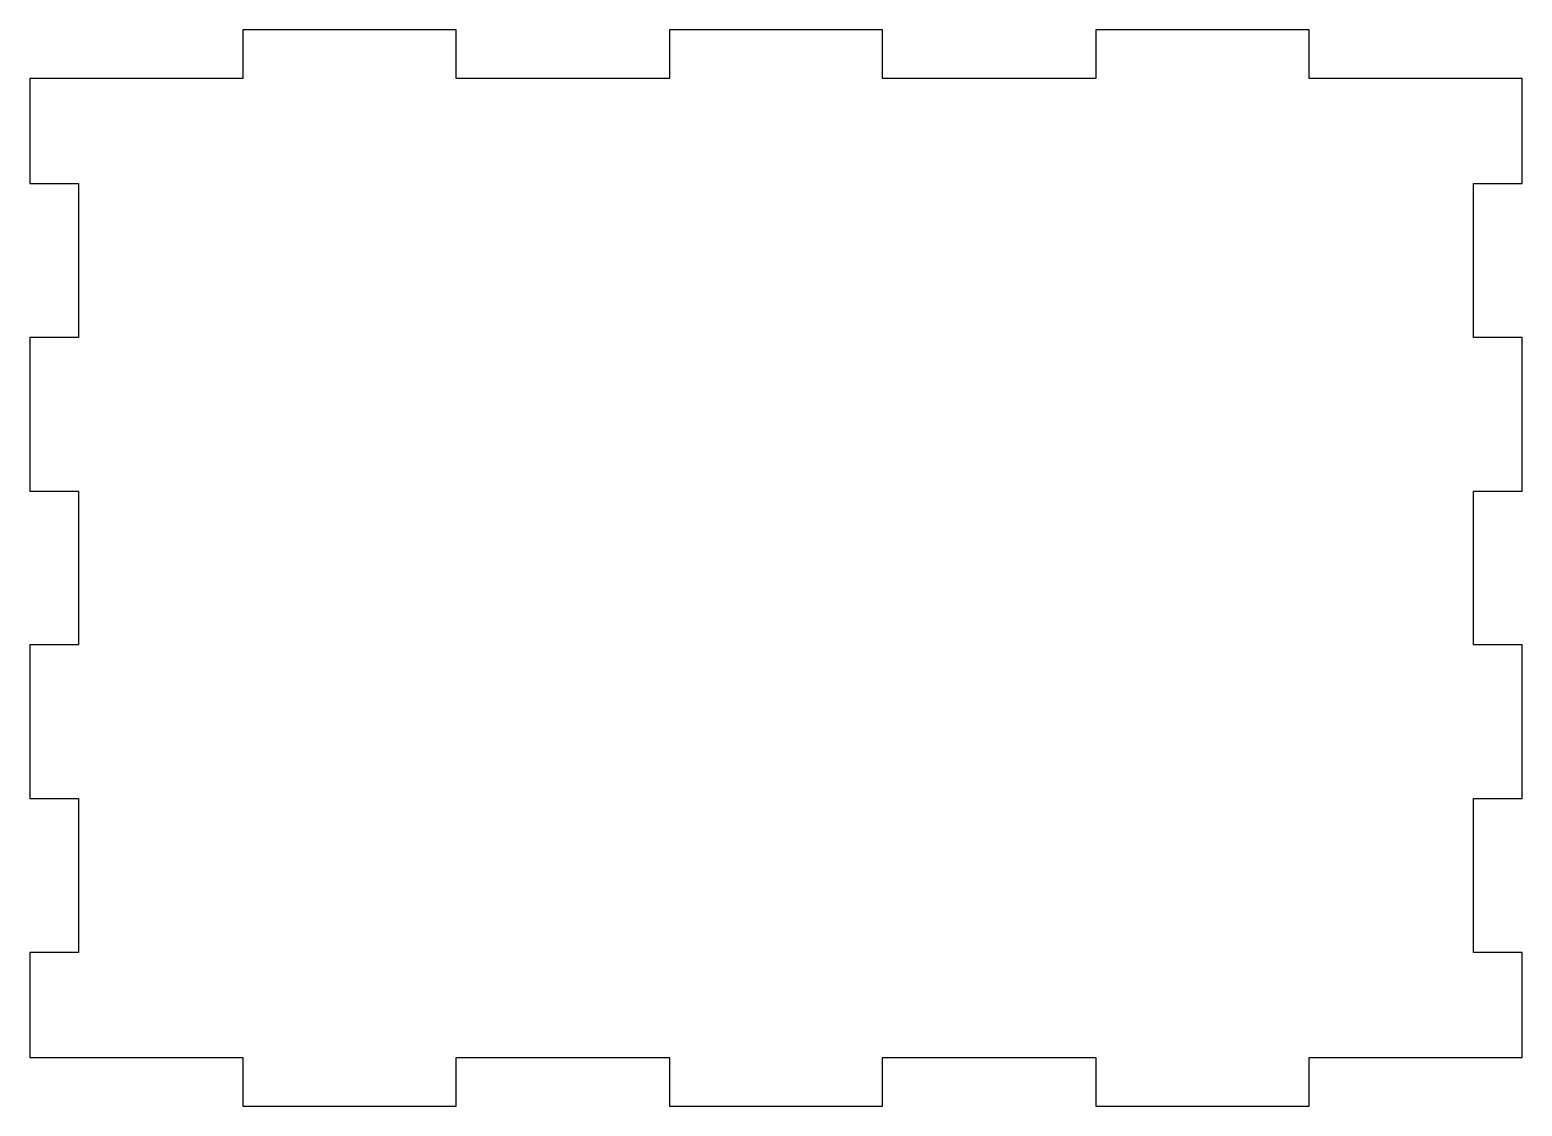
# Model space of a CAD drawing. Header units: millimetres. Extents: x -428 to -300, y 0 to 93.
import ezdxf

# ---------------------------------------------------------------- set-up
doc = ezdxf.new("R2010")
doc.units = ezdxf.units.MM
doc.layers.get('0').update_dxf_attribs({"linetype": 'CONTINUOUS'})

msp = doc.modelspace()

# ---------------------------------------------------------------- linework, layer by layer
msp.add_lwpolyline([(-318.14, 4.2), (-299.8, 4.2), (-299.8, 13.23), (-304, 13.23), (-304, 26.46), (-299.8, 26.46), (-299.8, 39.69), (-304, 39.69), (-304, 52.91), (-299.8, 52.91), (-299.8, 66.14), (-304, 66.14), (-304, 79.37), (-299.8, 79.37), (-299.8, 88.4), (-318.14, 88.4), (-318.14, 92.6), (-336.49, 92.6), (-336.49, 88.4), (-354.83, 88.4), (-354.83, 92.6), (-373.17, 92.6), (-373.17, 88.4), (-391.51, 88.4), (-391.51, 92.6), (-409.86, 92.6), (-409.86, 88.4), (-428.2, 88.4), (-428.2, 79.37), (-424, 79.37), (-424, 66.14), (-428.2, 66.14), (-428.2, 52.91), (-424, 52.91), (-424, 39.69), (-428.2, 39.69), (-428.2, 26.46), (-424, 26.46), (-424, 13.23), (-428.2, 13.23), (-428.2, 4.2), (-409.86, 4.2), (-409.86, 0), (-391.51, 0), (-391.51, 4.2), (-373.17, 4.2), (-373.17, 0), (-354.83, 0), (-354.83, 4.2), (-336.49, 4.2), (-336.49, 0), (-318.14, 0)], close=True)

doc.saveas('drawing.dxf')
